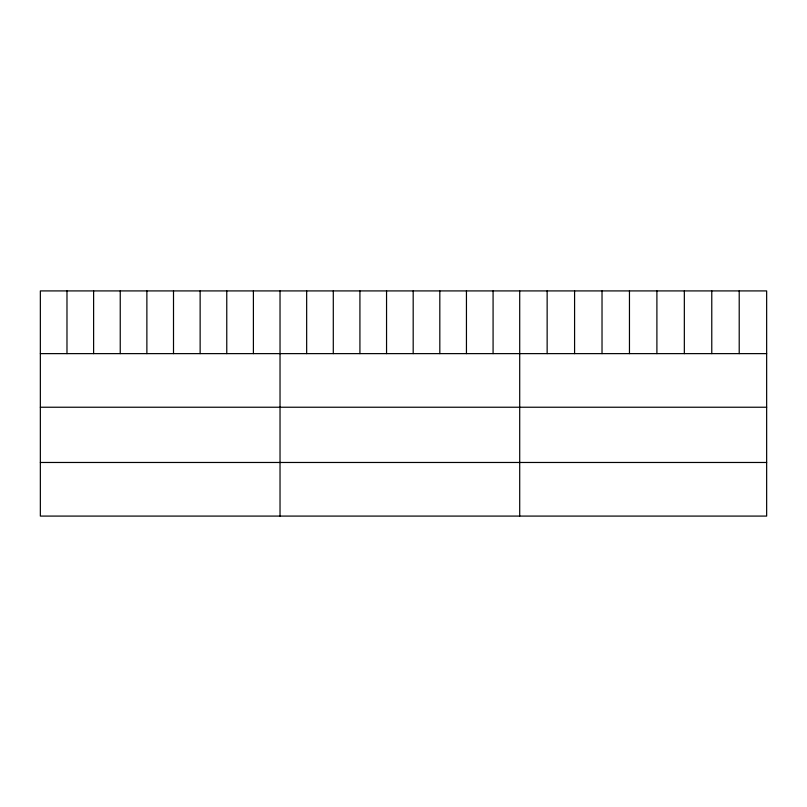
<?xml version="1.0" encoding="UTF-8"?>
<svg xmlns="http://www.w3.org/2000/svg" width="807" height="807" viewBox="0 0 807 807"><rect width="100%" height="100%" fill="white"/><g stroke="black" fill="none" stroke-linecap="round" stroke-linejoin="round"><path stroke-width="1.21" d="M766.65 353.627L766.65 516.087L40.35 516.087L40.35 290.913L766.65 290.913L766.65 353.627L40.35 353.627M40.35 407.232L766.65 407.232M40.35 462.472L766.65 462.472M739.212 290.913L739.212 353.627M711.774 290.913L711.774 353.627M684.336 290.913L684.336 353.627M656.898 290.913L656.898 353.627M629.46 290.913L629.46 353.627M602.022 290.913L602.022 353.627M574.584 290.913L574.584 353.627M547.146 290.913L547.146 353.627M519.708 290.913L519.708 516.087M493.077 290.913L493.077 353.627M466.446 290.913L466.446 353.627M439.815 290.913L439.815 353.627M413.184 290.913L413.184 353.627M386.553 290.913L386.553 353.627M359.922 290.913L359.922 353.627M333.291 290.913L333.291 353.627M306.66 290.913L306.66 353.627M280.029 290.913L280.029 516.087M253.398 290.913L253.398 353.627M226.767 290.913L226.767 353.627M200.136 290.913L200.136 353.627M173.505 290.913L173.505 353.627M146.874 290.913L146.874 353.627M120.243 290.913L120.243 353.627M93.612 290.913L93.612 353.627M66.981 290.913L66.981 353.627"/></g></svg>
